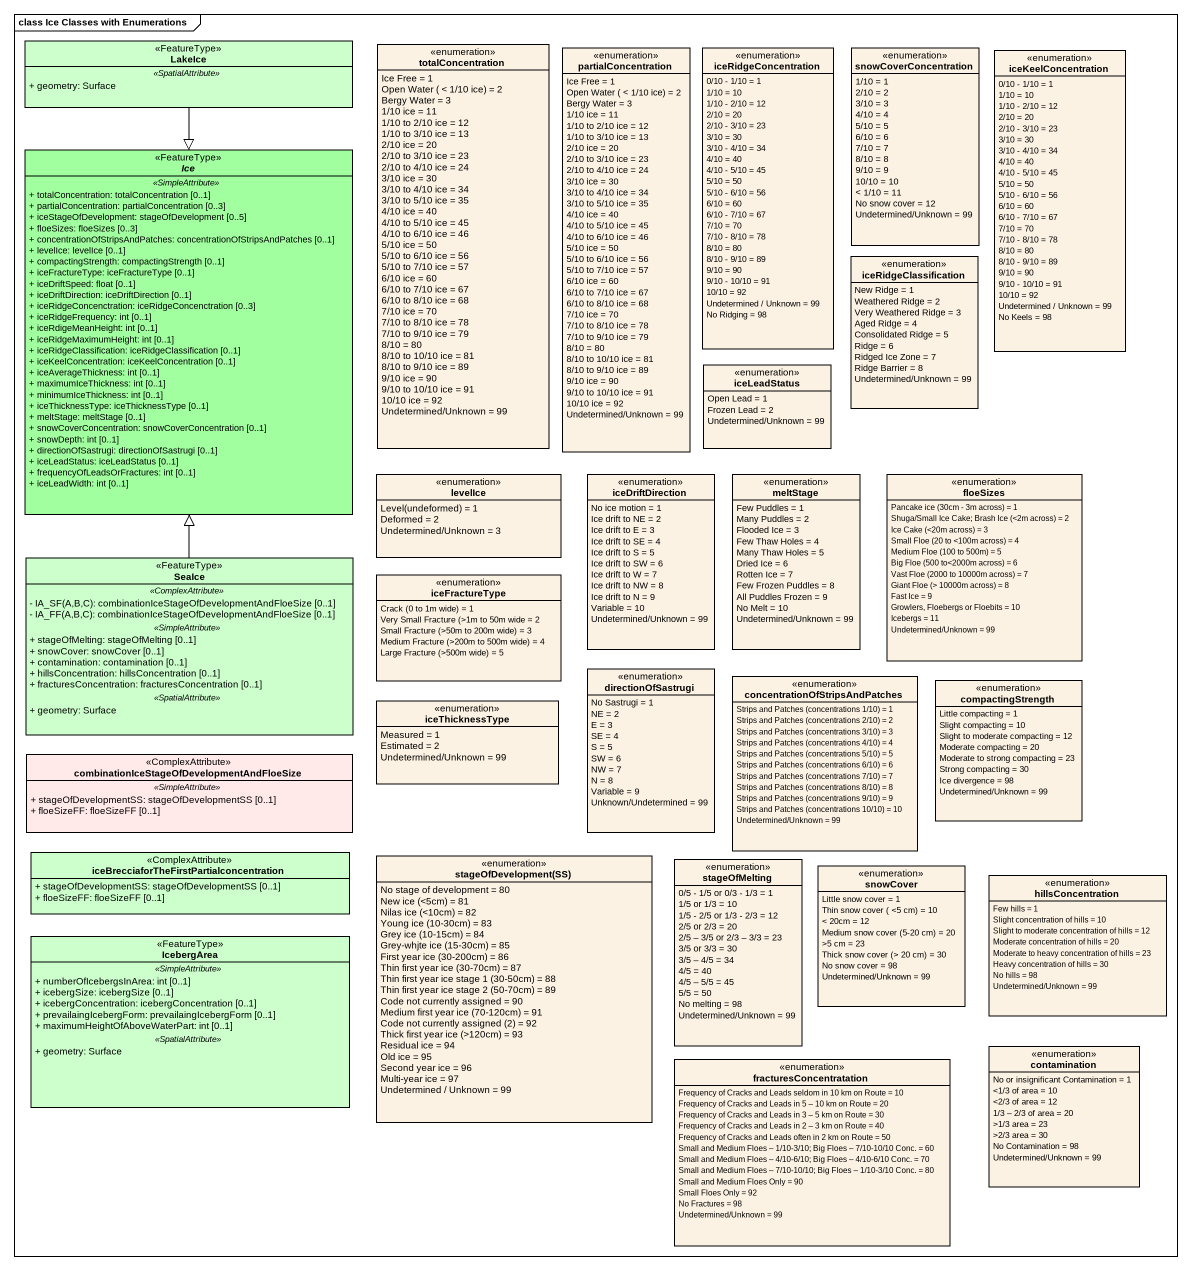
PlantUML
@startuml
mainframe class Ice Classes with Enumerations
hide circle
hide empty members
skinparam classAttributeIconSize 0
class LakeIce <<FeatureType>> #CCFFCC {
  .. <<SpatialAttribute>> ..
  + geometry: Surface
}
enum totalConcentration #FCF2E3 {
  Ice Free = 1
  {field} Open Water ( < 1/10 ice) = 2
  Bergy Water = 3
  1/10 ice = 11
  1/10 to 2/10 ice = 12
  1/10 to 3/10 ice = 13
  2/10 ice = 20
  2/10 to 3/10 ice = 23
  2/10 to 4/10 ice = 24
  3/10 ice = 30
  3/10 to 4/10 ice = 34
  3/10 to 5/10 ice = 35
  4/10 ice = 40
  4/10 to 5/10 ice = 45
  4/10 to 6/10 ice = 46
  5/10 ice = 50
  5/10 to 6/10 ice = 56
  5/10 to 7/10 ice = 57
  6/10 ice = 60
  6/10 to 7/10 ice = 67
  6/10 to 8/10 ice = 68
  7/10 ice = 70
  7/10 to 8/10 ice = 78
  7/10 to 9/10 ice = 79
  8/10 = 80
  8/10 to 10/10 ice = 81
  8/10 to 9/10 ice = 89
  9/10 ice = 90
  9/10 to 10/10 ice = 91
  10/10 ice = 92
  Undetermined/Unknown = 99
}
enum partialConcentration #FCF2E3 {
  Ice Free = 1
  {field} Open Water ( < 1/10 ice) = 2
  Bergy Water = 3
  1/10 ice = 11
  1/10 to 2/10 ice = 12
  1/10 to 3/10 ice = 13
  2/10 ice = 20
  2/10 to 3/10 ice = 23
  2/10 to 4/10 ice = 24
  3/10 ice = 30
  3/10 to 4/10 ice = 34
  3/10 to 5/10 ice = 35
  4/10 ice = 40
  4/10 to 5/10 ice = 45
  4/10 to 6/10 ice = 46
  5/10 ice = 50
  5/10 to 6/10 ice = 56
  5/10 to 7/10 ice = 57
  6/10 ice = 60
  6/10 to 7/10 ice = 67
  6/10 to 8/10 ice = 68
  7/10 ice = 70
  7/10 to 8/10 ice = 78
  7/10 to 9/10 ice = 79
  8/10 = 80
  8/10 to 10/10 ice = 81
  8/10 to 9/10 ice = 89
  9/10 ice = 90
  9/10 to 10/10 ice = 91
  10/10 ice = 92
  Undetermined/Unknown = 99
}
enum iceRidgeConcentration #FCF2E3 {
  0/10 - 1/10 = 1
  1/10 = 10
  1/10 - 2/10 = 12
  2/10 = 20
  2/10 - 3/10 = 23
  3/10 = 30
  3/10 - 4/10 = 34
  4/10 = 40
  4/10 - 5/10 = 45
  5/10 = 50
  5/10 - 6/10 = 56
  6/10 = 60
  6/10 - 7/10 = 67
  7/10 = 70
  7/10 - 8/10 = 78
  8/10 = 80
  8/10 - 9/10 = 89
  9/10 = 90
  9/10 - 10/10 = 91
  10/10 = 92
  Undetermined / Unknown = 99
  No Ridging = 98
}
enum snowCoverConcentration #FCF2E3 {
  1/10 = 1
  2/10 = 2
  3/10 = 3
  4/10 = 4
  5/10 = 5
  6/10 = 6
  7/10 = 7
  8/10 = 8
  9/10 = 9
  10/10 = 10
  < 1/10 = 11
  No snow cover = 12
  Undetermined/Unknown = 99
}
enum iceKeelConcentration #FCF2E3 {
  0/10 - 1/10 = 1
  1/10 = 10
  1/10 - 2/10 = 12
  2/10 = 20
  2/10 - 3/10 = 23
  3/10 = 30
  3/10 - 4/10 = 34
  4/10 = 40
  4/10 - 5/10 = 45
  5/10 = 50
  5/10 - 6/10 = 56
  6/10 = 60
  6/10 - 7/10 = 67
  7/10 = 70
  7/10 - 8/10 = 78
  8/10 = 80
  8/10 - 9/10 = 89
  9/10 = 90
  9/10 - 10/10 = 91
  10/10 = 92
  Undetermined / Unknown = 99
  No Keels = 98
}
abstract class Ice <<FeatureType>> #A1FFA0 {
  .. <<SimpleAttribute>> ..
  + totalConcentration: totalConcentration [0..1]
  + partialConcentration: partialConcentration [0..3]
  + iceStageOfDevelopment: stageOfDevelopment [0..5]
  + floeSizes: floeSizes [0..3]
  + concentrationOfStripsAndPatches: concentrationOfStripsAndPatches [0..1]
  + levelIce: levelIce [0..1]
  + compactingStrength: compactingStrength [0..1]
  + iceFractureType: iceFractureType [0..1]
  + iceDriftSpeed: float [0..1]
  + iceDriftDirection: iceDriftDirection [0..1]
  + iceRidgeConcenctration: iceRidgeConcenctration [0..3]
  + iceRidgeFrequency: int [0..1]
  + iceRdigeMeanHeight: int [0..1]
  + iceRidgeMaximumHeight: int [0..1]
  + iceRidgeClassification: iceRidgeClassification [0..1]
  + iceKeelConcentration: iceKeelConcentration [0..1]
  + iceAverageThickness: int [0..1]
  + maximumIceThickness: int [0..1]
  + minimumIceThickness: int [0..1]
  + iceThicknessType: iceThicknessType [0..1]
  + meltStage: meltStage [0..1]
  + snowCoverConcentration: snowCoverConcentration [0..1]
  + snowDepth: int [0..1]
  + directionOfSastrugi: directionOfSastrugi [0..1]
  + iceLeadStatus: iceLeadStatus [0..1]
  + frequencyOfLeadsOrFractures: int [0..1]
  + iceLeadWidth: int [0..1]
}
enum iceRidgeClassification #FCF2E3 {
  New Ridge = 1
  Weathered Ridge = 2
  Very Weathered Ridge = 3
  Aged Ridge = 4
  Consolidated Ridge = 5
  Ridge = 6
  Ridged Ice Zone = 7
  Ridge Barrier = 8
  Undetermined/Unknown = 99
}
enum iceLeadStatus #FCF2E3 {
  Open Lead = 1
  Frozen Lead = 2
  Undetermined/Unknown = 99
}
enum levelIce #FCF2E3 {
  {field} Level(undeformed) = 1
  Deformed = 2
  Undetermined/Unknown = 3
}
enum iceDriftDirection #FCF2E3 {
  No ice motion = 1
  Ice drift to NE = 2
  Ice drift to E = 3
  Ice drift to SE = 4
  Ice drift to S = 5
  Ice drift to SW = 6
  Ice drift to W = 7
  Ice drift to NW = 8
  Ice drift to N = 9
  Variable = 10
  Undetermined/Unknown = 99
}
enum meltStage #FCF2E3 {
  Few Puddles = 1
  Many Puddles = 2
  Flooded Ice = 3
  Few Thaw Holes = 4
  Many Thaw Holes = 5
  Dried Ice = 6
  Rotten Ice = 7
  Few Frozen Puddles = 8
  All Puddles Frozen = 9
  No Melt = 10
  Undetermined/Unknown = 99
}
enum floeSizes #FCF2E3 {
  {field} Pancake ice (30cm - 3m across) = 1
  {field} Shuga/Small Ice Cake; Brash Ice (<2m across) = 2
  {field} Ice Cake (<20m across) = 3
  {field} Small Floe (20 to <100m across) = 4
  {field} Medium Floe (100 to 500m) = 5
  {field} Big Floe (500 to<2000m across) = 6
  {field} Vast Floe (2000 to 10000m across) = 7
  {field} Giant Floe (> 10000m across) = 8
  Fast Ice = 9
  Growlers, Floebergs or Floebits = 10
  Icebergs = 11
  Undetermined/Unknown = 99
}
class SeaIce <<FeatureType>> #CCFFCC {
  .. <<ComplexAttribute>> ..
  {field} - IA_SF(A,B,C): combinationIceStageOfDevelopmentAndFloeSize [0..1]
  {field} - IA_FF(A,B,C): combinationIceStageOfDevelopmentAndFloeSize [0..1]
  .. <<SimpleAttribute>> ..
  + stageOfMelting: stageOfMelting [0..1]
  + snowCover: snowCover [0..1]
  + contamination: contamination [0..1]
  + hillsConcentration: hillsConcentration [0..1]
  + fracturesConcentration: fracturesConcentration [0..1]
  .. <<SpatialAttribute>> ..
  + geometry: Surface
}
enum iceFractureType #FCF2E3 {
  {field} Crack (0 to 1m wide) = 1
  {field} Very Small Fracture (>1m to 50m wide = 2
  {field} Small Fracture (>50m to 200m wide) = 3
  {field} Medium Fracture (>200m to 500m wide) = 4
  {field} Large Fracture (>500m wide) = 5
}
enum directionOfSastrugi #FCF2E3 {
  No Sastrugi = 1
  NE = 2
  E = 3
  SE = 4
  S = 5
  SW = 6
  NW = 7
  N = 8
  Variable = 9
  Unknown/Undetermined = 99
}
enum "concentrationOfStripsAndPatches" as concentrationOfStripsAndPatc #FCF2E3 {
  {field} Strips and Patches (concentrations 1/10) = 1
  {field} Strips and Patches (concentrations 2/10) = 2
  {field} Strips and Patches (concentrations 3/10) = 3
  {field} Strips and Patches (concentrations 4/10) = 4
  {field} Strips and Patches (concentrations 5/10) = 5
  {field} Strips and Patches (concentrations 6/10) = 6
  {field} Strips and Patches (concentrations 7/10) = 7
  {field} Strips and Patches (concentrations 8/10) = 8
  {field} Strips and Patches (concentrations 9/10) = 9
  {field} Strips and Patches (concentrations 10/10) = 10
  Undetermined/Unknown = 99
}
enum compactingStrength #FCF2E3 {
  Little compacting = 1
  Slight compacting = 10
  Slight to moderate compacting = 12
  Moderate compacting = 20
  Moderate to strong compacting = 23
  Strong compacting = 30
  Ice divergence = 98
  Undetermined/Unknown = 99
}
enum iceThicknessType #FCF2E3 {
  Measured = 1
  Estimated = 2
  Undetermined/Unknown = 99
}
class "combinationIceStageOfDevelopmentAndFloeSize" as combinationIceStageOfDevelop <<ComplexAttribute>> #FFE9E9 {
  .. <<SimpleAttribute>> ..
  + stageOfDevelopmentSS: stageOfDevelopmentSS [0..1]
  + floeSizeFF: floeSizeFF [0..1]
}
class "iceBrecciaforTheFirstPartialconcentration" as iceBrecciaforTheFirstPartial <<ComplexAttribute>> #CCFFCC {
  + stageOfDevelopmentSS: stageOfDevelopmentSS [0..1]
  + floeSizeFF: floeSizeFF [0..1]
}
enum "stageOfDevelopment(SS)" as stageOfDevelopment_SS #FCF2E3 {
  No stage of development = 80
  {field} New ice (<5cm) = 81
  {field} Nilas ice (<10cm) = 82
  {field} Young ice (10-30cm) = 83
  {field} Grey ice (10-15cm) = 84
  {field} Grey-whjte ice (15-30cm) = 85
  {field} First year ice (30-200cm) = 86
  {field} Thin first year ice (30-70cm) = 87
  {field} Thin first year ice stage 1 (30-50cm) = 88
  {field} Thin first year ice stage 2 (50-70cm) = 89
  Code not currently assigned = 90
  {field} Medium first year ice (70-120cm) = 91
  {field} Code not currently assigned (2) = 92
  {field} Thick first year ice (>120cm) = 93
  Residual ice = 94
  Old ice = 95
  Second year ice = 96
  Multi-year ice = 97
  Undetermined / Unknown = 99
}
enum stageOfMelting #FCF2E3 {
  0/5 - 1/5 or 0/3 - 1/3 = 1
  1/5 or 1/3 = 10
  1/5 - 2/5 or 1/3 - 2/3 = 12
  2/5 or 2/3 = 20
  2/5 – 3/5 or 2/3 – 3/3 = 23
  3/5 or 3/3 = 30
  3/5 – 4/5 = 34
  4/5 = 40
  4/5 – 5/5 = 45
  5/5 = 50
  No melting = 98
  Undetermined/Unknown = 99
}
enum snowCover #FCF2E3 {
  Little snow cover = 1
  {field} Thin snow cover ( <5 cm) = 10
  < 20cm = 12
  {field} Medium snow cover (5-20 cm) = 20
  >5 cm = 23
  {field} Thick snow cover (> 20 cm) = 30
  No snow cover = 98
  Undetermined/Unknown = 99
}
enum hillsConcentration #FCF2E3 {
  Few hills = 1
  Slight concentration of hills = 10
  Slight to moderate concentration of hills = 12
  Moderate concentration of hills = 20
  Moderate to heavy concentration of hills = 23
  Heavy concentration of hills = 30
  No hills = 98
  Undetermined/Unknown = 99
}
class IcebergArea <<FeatureType>> #CCFFCC {
  .. <<SimpleAttribute>> ..
  + numberOfIcebergsInArea: int [0..1]
  + icebergSize: icebergSize [0..1]
  + icebergConcentration: icebergConcentration [0..1]
  + prevailaingIcebergForm: prevailaingIcebergForm [0..1]
  + maximumHeightOfAboveWaterPart: int [0..1]
  .. <<SpatialAttribute>> ..
  + geometry: Surface
}
enum contamination #FCF2E3 {
  No or insignificant Contamination = 1
  <1/3 of area = 10
  <2/3 of area = 12
  1/3 – 2/3 of area = 20
  >1/3 area = 23
  >2/3 area = 30
  No Contamination = 98
  Undetermined/Unknown = 99
}
enum fracturesConcentratation #FCF2E3 {
  Frequency of Cracks and Leads seldom in 10 km on Route = 10
  Frequency of Cracks and Leads in 5 – 10 km on Route = 20
  Frequency of Cracks and Leads in 3 – 5 km on Route = 30
  Frequency of Cracks and Leads in 2 – 3 km on Route = 40
  Frequency of Cracks and Leads often in 2 km on Route = 50
  Small and Medium Floes – 1/10-3/10; Big Floes – 7/10-10/10 Conc. = 60
  Small and Medium Floes – 4/10-6/10; Big Floes – 4/10-6/10 Conc. = 70
  Small and Medium Floes – 7/10-10/10; Big Floes – 1/10-3/10 Conc. = 80
  Small and Medium Floes Only = 90
  Small Floes Only = 92
  No Fractures = 98
  Undetermined/Unknown = 99
}
LakeIce --|> Ice
SeaIce -up-|> Ice
@enduml
